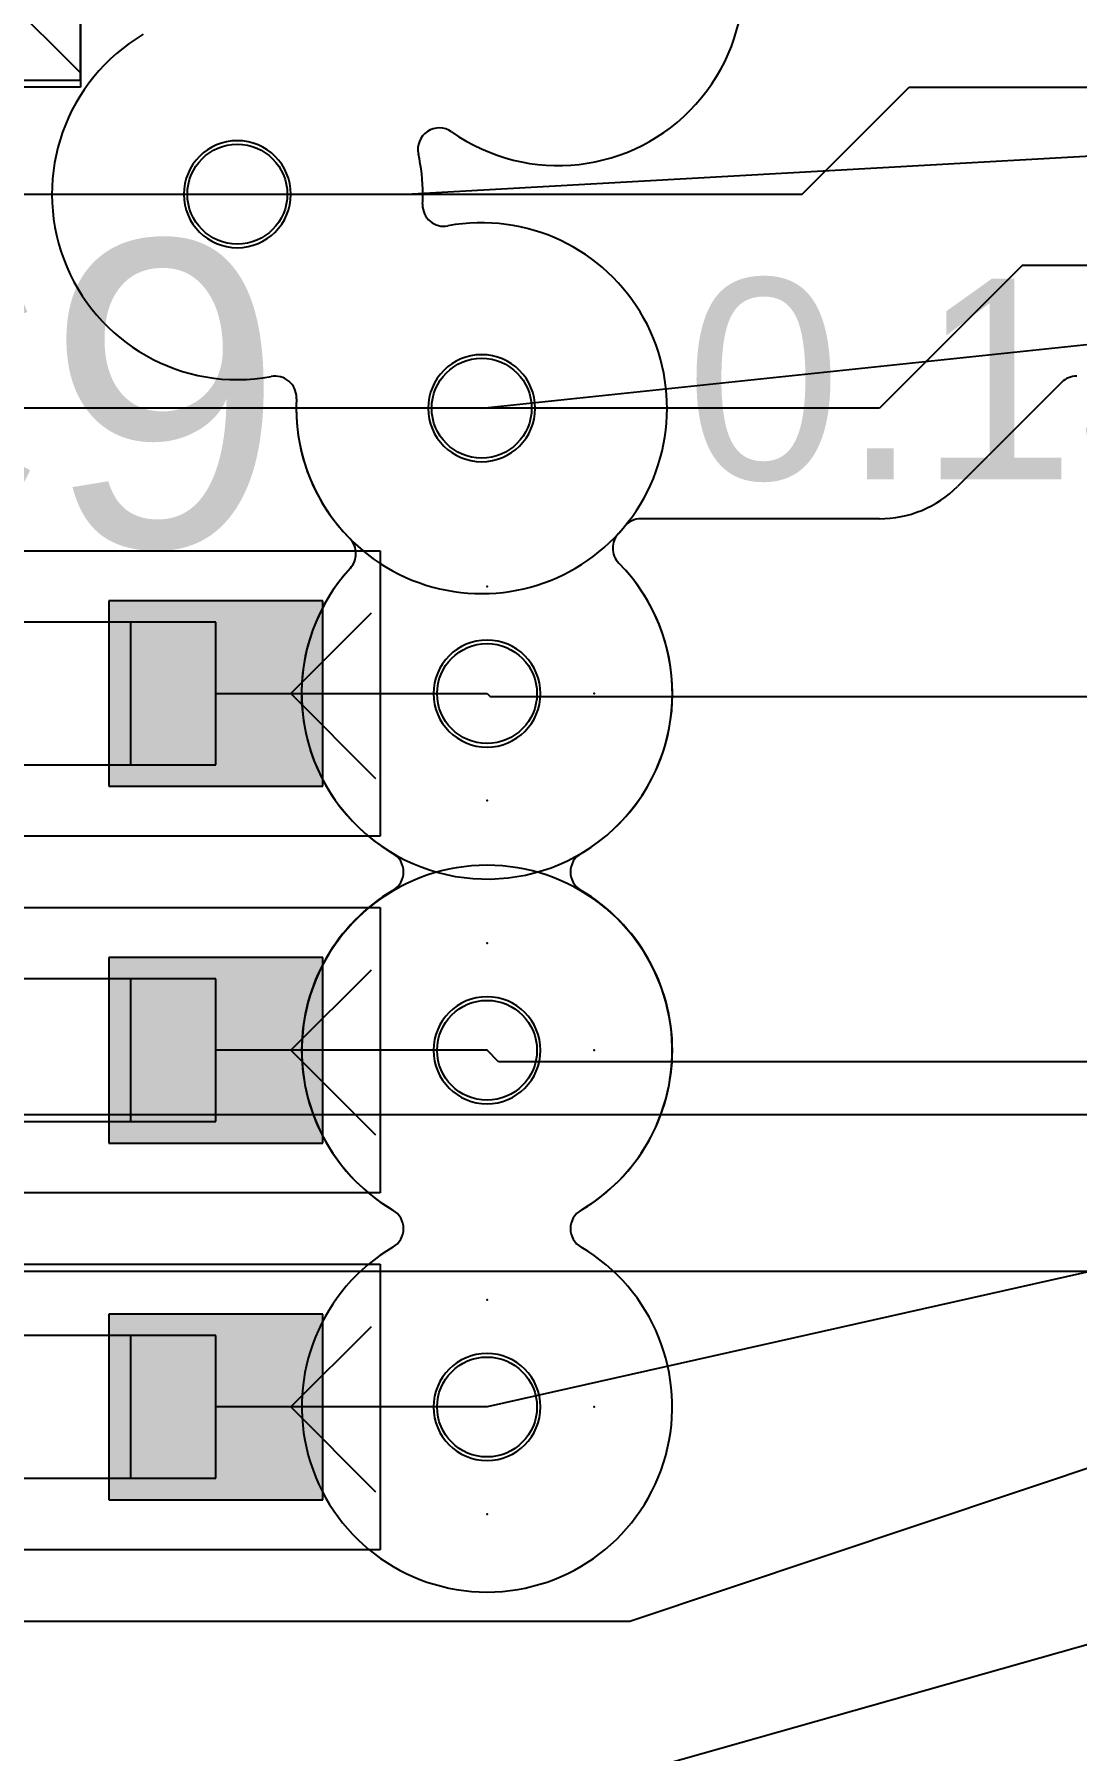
# Model space of a CAD drawing. Header units: inches. Extents: x -0.63 to 3.45, y 0 to 2.67.
# Drawn here: x 0.4965 to 0.6427, y 0.9918 to 1.2324 of the extents above; entities that cross this region are included whole.
import ezdxf

# ---------------------------------------------------------------- set-up
doc = ezdxf.new("R2010")
doc.units = ezdxf.units.IN
doc.header["$MEASUREMENT"] = 0
for name, color, linetype in [('BOARD_DIMS', 7, 'Continuous'), ('Bottom', 7, 'Continuous'), ('L2_GND', 7, 'Continuous'), ('L5_GND', 7, 'Continuous'), ('Layer_20', 7, 'Continuous'), ('LAYNR4', 7, 'Continuous'), ('LAYNR5', 7, 'Continuous'), ('PADLAYER_BOT', 7, 'Continuous'), ('PADLAYER_INNER', 7, 'Continuous'), ('PADLAYER_TOP', 7, 'Continuous'), ('SILKCREEN_COMP_TOP', 7, 'Continuous'), ('SILKSCREEN_TEXT_TOP', 7, 'Continuous'), ('TOOL_TOP', 7, 'Continuous'), ('Trace_Route_Top', 7, 'Continuous')]:
    doc.layers.add(name, color=color, linetype=linetype)

# ---------------------------------------------------------------- blocks, each defined once
blk = doc.blocks.new('SE51')
at = {"layer": 'Trace_Route_Top', "color": 7, "linetype": 'Continuous'}
blk.add_line((0.66142, 1.0628), (0.56, 1.04), dxfattribs=at)
blk = doc.blocks.new('SE50')
at = {"layer": 'Trace_Route_Top'}
blk.add_blockref('SE51', (0, 0), dxfattribs=at)
blk = doc.blocks.new('SE53')
at = {"layer": 'Trace_Route_Top', "color": 7, "linetype": 'Continuous'}
blk.add_line((0.56, 1.04), (0.522, 1.04), dxfattribs=at)
blk = doc.blocks.new('SE52')
at = {"layer": 'Trace_Route_Top'}
blk.add_blockref('SE53', (0, 0), dxfattribs=at)
blk = doc.blocks.new('SE119')
at = {"layer": 'Trace_Route_Top', "color": 7, "linetype": 'Continuous'}
for p, q in [((0.56161, 1.08839), (0.56, 1.09)), ((0.66142, 1.08839), (0.56161, 1.08839))]:
    blk.add_line(p, q, dxfattribs=at)
blk = doc.blocks.new('SE118')
at = {"layer": 'Trace_Route_Top'}
blk.add_blockref('SE119', (0, 0), dxfattribs=at)
blk = doc.blocks.new('SE121')
at = {"layer": 'Trace_Route_Top', "color": 7, "linetype": 'Continuous'}
blk.add_line((0.56, 1.09), (0.522, 1.09), dxfattribs=at)
blk = doc.blocks.new('SE120')
at = {"layer": 'Trace_Route_Top'}
blk.add_blockref('SE121', (0, 0), dxfattribs=at)
blk = doc.blocks.new('SE201')
at = {"layer": 'Trace_Route_Top', "color": 7, "linetype": 'Continuous'}
blk.add_line((0.522, 1.14), (0.56, 1.14), dxfattribs=at)
blk = doc.blocks.new('SE200')
at = {"layer": 'Trace_Route_Top'}
blk.add_blockref('SE201', (0, 0), dxfattribs=at)
blk = doc.blocks.new('SE203')
at = {"layer": 'Trace_Route_Top', "color": 7, "linetype": 'Continuous'}
for p, q in [((0.56, 1.14), (0.56043, 1.13957)), ((0.56043, 1.13957), (0.66142, 1.13957))]:
    blk.add_line(p, q, dxfattribs=at)
blk = doc.blocks.new('SE202')
at = {"layer": 'Trace_Route_Top'}
blk.add_blockref('SE203', (0, 0), dxfattribs=at)
blk = doc.blocks.new('SE269')
at = {"layer": 'Trace_Route_Top', "color": 7, "linetype": 'Continuous'}
for p, q in [((0.58, 1.01), (0.66142, 1.0372)), ((0.265, 1.01), (0.58, 1.01))]:
    blk.add_line(p, q, dxfattribs=at)
blk = doc.blocks.new('SE268')
at = {"layer": 'Trace_Route_Top'}
blk.add_blockref('SE269', (0, 0), dxfattribs=at)
blk = doc.blocks.new('SE277')
at = {"layer": 'Trace_Route_Top', "color": 7, "linetype": 'Continuous'}
blk.add_line((0.585, 0.99), (0.66142, 1.01161), dxfattribs=at)
blk = doc.blocks.new('SE276')
at = {"layer": 'Trace_Route_Top'}
blk.add_blockref('SE277', (0, 0), dxfattribs=at)
blk = doc.blocks.new('SE683')
at = {"layer": 'LAYNR4', "color": 7, "linetype": 'Continuous'}
for p, q in [((0.60417, 1.21), (0.61917, 1.225)), ((0.61917, 1.225), (1.75, 1.225)), ((0.525, 1.21), (0.60417, 1.21))]:
    blk.add_line(p, q, dxfattribs=at)
blk = doc.blocks.new('SE682')
at = {"layer": 'LAYNR4'}
blk.add_blockref('SE683', (0, 0), dxfattribs=at)
blk = doc.blocks.new('SE687')
at = {"layer": 'Trace_Route_Top', "color": 7, "linetype": 'Continuous'}
for p, q in [((0.347, 1.225), (0.385, 1.225)), ((0.385, 1.225), (0.4, 1.21)), ((0.4, 1.21), (0.525, 1.21))]:
    blk.add_line(p, q, dxfattribs=at)
blk = doc.blocks.new('SE686')
at = {"layer": 'Trace_Route_Top'}
blk.add_blockref('SE687', (0, 0), dxfattribs=at)
blk = doc.blocks.new('SE689')
at = {"layer": 'Trace_Route_Top', "color": 7, "linetype": 'Continuous'}
for p, q in [((0.54866, 1.21), (0.66142, 1.21634)), ((0.66142, 1.21634), (0.66142, 1.216)), ((0.525, 1.21), (0.54866, 1.21))]:
    blk.add_line(p, q, dxfattribs=at)
blk = doc.blocks.new('SE688')
at = {"layer": 'Trace_Route_Top'}
blk.add_blockref('SE689', (0, 0), dxfattribs=at)
blk = doc.blocks.new('SE699')
at = {"layer": 'Trace_Route_Top', "color": 7, "linetype": 'Continuous'}
for p, q in [((0.38, 1.18), (0.375, 1.15)), ((0.55925, 1.18), (0.38, 1.18))]:
    blk.add_line(p, q, dxfattribs=at)
blk = doc.blocks.new('SE698')
at = {"layer": 'Trace_Route_Top'}
blk.add_blockref('SE699', (0, 0), dxfattribs=at)
blk = doc.blocks.new('SE701')
at = {"layer": 'LAYNR4', "color": 7, "linetype": 'Continuous'}
for p, q in [((0.635, 1.2), (0.615, 1.18)), ((1.675, 1.2), (0.635, 1.2)), ((0.615, 1.18), (0.55925, 1.18))]:
    blk.add_line(p, q, dxfattribs=at)
blk = doc.blocks.new('SE700')
at = {"layer": 'LAYNR4'}
blk.add_blockref('SE701', (0, 0), dxfattribs=at)
blk = doc.blocks.new('SE703')
at = {"layer": 'Trace_Route_Top', "color": 7, "linetype": 'Continuous'}
blk.add_line((0.55925, 1.18), (0.66142, 1.19075), dxfattribs=at)
blk = doc.blocks.new('SE702')
at = {"layer": 'Trace_Route_Top'}
blk.add_blockref('SE703', (0, 0), dxfattribs=at)
blk = doc.blocks.new('SE719')
at = {"layer": 'L2_GND', "color": 7, "linetype": 'Continuous'}
for centre, radius, start, end in [((0.5699809682, 1.2400023771), 0.0259869430854616, 234.9044747613, 124.1044588597), ((0.5250091919, 1.2100048857), 0.0259989216763627, 120.4839947687, 280.4840443717), ((0.5533131455, 1.2162812515), 0.0030045749771535, 54.9184544221, 192.5184091198), ((0.5249865669, 1.2099844266), 0.0260134377350377, 0.0343012268, 12.5343728453), ((0.5541255496, 1.2083924656), 0.0031677308598704, 174.973701425, 177.873629825), ((0.5539617463, 1.208511254), 0.0030017465121734, 180.0239349798, 280.5238569349), ((0.5247129312, 1.2099276031), 0.0262871685149364, 357.2578689137, 0.1577973137), ((0.5592427793, 1.1799915861), 0.0260027496204731, 317.4868991029, 100.4869008248), ((0.5302882537, 1.181488746), 0.0030017465121736, 0.0239349798, 100.5238569349), ((0.5595420688, 1.1798748626), 0.0262923666159901, 176.8273737284, 179.7273021284), ((0.5301294504, 1.18141), 0.0031615619526335, 358.5500358, 1.4499642), ((0.5592955751, 1.1800278077), 0.0260455899503768, 180.0611721324, 224.6612581626), ((0.5806250617, 1.1603892617), 0.0030050617549893, 137.4858270981, 179.9859235808), ((0.5386276497, 1.1596165539), 0.0030023574527535, 359.8749277925, 44.4750138227), ((0.5806273503, 1.1603956373), 0.0030073555830443, 180.1074017486, 224.7074877788), ((0.5600216065, 1.1400062505), 0.0260148169545278, 137.5047975637, 239.5048848119), ((0.5386249383, 1.1596107383), 0.0030050617549893, 317.4858270981, 359.9859235808), ((0.5599968335, 1.1400018632), 0.0260016824745112, 300.4650084566, 44.6649519264), ((0.5452943729, 1.115), 0.0030059337820086, 300.5000075462, 59.4999924538), ((0.5747056271, 1.115), 0.0030059337820086, 120.5000075462, 239.4999924538), ((0.5600205028, 1.09), 0.0260088710636339, 120.5000075462, 239.4999924538), ((0.5599794972, 1.09), 0.0260088710636338, 300.5000075462, 59.4999924538), ((0.5452943729, 1.065), 0.0030059337820085, 300.5000075462, 59.4999924538), ((0.5747056271, 1.065), 0.0030059337820085, 120.5000075462, 239.4999924538), ((0.56, 1.0400347968), 0.0259684832033368, 120.4999962778, 59.5000037222)]:
    blk.add_arc(centre, radius, start, end, dxfattribs=at)
blk = doc.blocks.new('SE718')
at = {"layer": 'L2_GND'}
blk.add_blockref('SE719', (0, 0), dxfattribs=at)
blk = doc.blocks.new('SE1259')
at = {"layer": 'LAYNR4', "color": 7, "linetype": 'Continuous'}
for centre, radius, start, end in [((0.56, 1.0899652032), 0.0259684832033369, 300.4999962778, 239.5000037222), ((0.5452943729, 1.065), 0.0030059337820085, 300.5000075462, 59.4999924538), ((0.5747056271, 1.065), 0.0030059337820085, 120.5000075462, 239.4999924538), ((0.56, 1.0400347968), 0.0259684832033368, 120.4999962778, 59.5000037222)]:
    blk.add_arc(centre, radius, start, end, dxfattribs=at)
blk = doc.blocks.new('SE1258')
at = {"layer": 'LAYNR4'}
blk.add_blockref('SE1259', (0, 0), dxfattribs=at)
blk = doc.blocks.new('SE1271')
at = {"layer": 'LAYNR4', "color": 7, "linetype": 'Continuous'}
for p, q in [((0.64054, 1.18362), (0.62596, 1.16904)), ((0.615, 1.1645), (0.58158, 1.1645))]:
    blk.add_line(p, q, dxfattribs=at)
for centre, radius, start, end in [((0.5250091919, 1.2100048857), 0.0259989216763627, 120.4839947687, 280.4840443717), ((0.5302882537, 1.181488746), 0.0030017465121736, 0.0239349798, 100.5238569349), ((0.6426648803, 1.1814946065), 0.0030053974866777, 90.0930400992, 134.9930819009), ((0.5595420688, 1.1798748626), 0.0262923666159901, 176.8273737284, 179.7273021284), ((0.5301294504, 1.18141), 0.0031615619526335, 358.5500358, 1.4499642), ((0.5592545648, 1.1800118036), 0.0260045674638304, 180.0260067923, 320.3259891662), ((0.6149997243, 1.1799999168), 0.0154999167723882, 270.0010192874, 315.0009382947), ((0.5815858146, 1.1614949251), 0.0030050805146412, 90.1108622044, 140.4107761238)]:
    blk.add_arc(centre, radius, start, end, dxfattribs=at)
blk = doc.blocks.new('SE1270')
at = {"layer": 'LAYNR4'}
blk.add_blockref('SE1271', (0, 0), dxfattribs=at)
blk = doc.blocks.new('SE1337')
at = {"layer": 'LAYNR4', "color": 7, "linetype": 'Continuous'}
blk.add_point((0.575, 1.14), dxfattribs=at)
blk = doc.blocks.new('SE1336')
at = {"layer": 'LAYNR4'}
blk.add_blockref('SE1337', (0, 0), dxfattribs=at)
blk = doc.blocks.new('SE1339')
at = {"layer": 'LAYNR4', "color": 7, "linetype": 'Continuous'}
blk.add_point((0.56, 1.155), dxfattribs=at)
blk = doc.blocks.new('SE1338')
at = {"layer": 'LAYNR4'}
blk.add_blockref('SE1339', (0, 0), dxfattribs=at)
blk = doc.blocks.new('SE1341')
at = {"layer": 'LAYNR4', "color": 7, "linetype": 'Continuous'}
blk.add_point((0.545, 1.14), dxfattribs=at)
blk = doc.blocks.new('SE1340')
at = {"layer": 'LAYNR4'}
blk.add_blockref('SE1341', (0, 0), dxfattribs=at)
blk = doc.blocks.new('SE1343')
at = {"layer": 'LAYNR4', "color": 7, "linetype": 'Continuous'}
blk.add_point((0.56, 1.125), dxfattribs=at)
blk = doc.blocks.new('SE1342')
at = {"layer": 'LAYNR4'}
blk.add_blockref('SE1343', (0, 0), dxfattribs=at)
blk = doc.blocks.new('SE1363')
at = {"layer": 'L5_GND', "color": 7, "linetype": 'Continuous'}
for centre, radius, start, end in [((0.5699809682, 1.2400023771), 0.0259869430854616, 234.9044747613, 124.1044588597), ((0.5250091919, 1.2100048857), 0.0259989216763627, 120.4839947687, 280.4840443717), ((0.5533131455, 1.2162812515), 0.0030045749771535, 54.9184544221, 192.5184091198), ((0.5249865669, 1.2099844266), 0.0260134377350377, 0.0343012268, 12.5343728453), ((0.5541255496, 1.2083924656), 0.0031677308598704, 174.973701425, 177.873629825), ((0.5539617463, 1.208511254), 0.0030017465121734, 180.0239349798, 280.5238569349), ((0.5247129312, 1.2099276031), 0.0262871685149364, 357.2578689137, 0.1577973137), ((0.5592427793, 1.1799915861), 0.0260027496204731, 317.4868991029, 100.4869008248), ((0.5302882537, 1.181488746), 0.0030017465121736, 0.0239349798, 100.5238569349), ((0.5595420688, 1.1798748626), 0.0262923666159901, 176.8273737284, 179.7273021284), ((0.5301294504, 1.18141), 0.0031615619526335, 358.5500358, 1.4499642), ((0.5592955751, 1.1800278077), 0.0260455899503768, 180.0611721324, 224.6612581626), ((0.5806250617, 1.1603892617), 0.0030050617549893, 137.4858270981, 179.9859235808), ((0.5386276497, 1.1596165539), 0.0030023574527535, 359.8749277925, 44.4750138227), ((0.5806273503, 1.1603956373), 0.0030073555830443, 180.1074017486, 224.7074877788), ((0.5600216065, 1.1400062505), 0.0260148169545278, 137.5047975637, 239.5048848119), ((0.5386249383, 1.1596107383), 0.0030050617549893, 317.4858270981, 359.9859235808), ((0.5599968335, 1.1400018632), 0.0260016824745112, 300.4650084566, 44.6649519264), ((0.5452943729, 1.115), 0.0030059337820086, 300.5000075462, 59.4999924538), ((0.5747056271, 1.115), 0.0030059337820086, 120.5000075462, 239.4999924538), ((0.5600205028, 1.09), 0.0260088710636339, 120.5000075462, 239.4999924538), ((0.5599794972, 1.09), 0.0260088710636338, 300.5000075462, 59.4999924538), ((0.5452943729, 1.065), 0.0030059337820085, 300.5000075462, 59.4999924538), ((0.5747056271, 1.065), 0.0030059337820085, 120.5000075462, 239.4999924538), ((0.56, 1.0400347968), 0.0259684832033368, 120.4999962778, 59.5000037222)]:
    blk.add_arc(centre, radius, start, end, dxfattribs=at)
blk = doc.blocks.new('SE1362')
at = {"layer": 'L5_GND'}
blk.add_blockref('SE1363', (0, 0), dxfattribs=at)
blk = doc.blocks.new('SE1887')
at = {"layer": 'LAYNR5', "color": 7, "linetype": 'Continuous'}
blk.add_line((0.46837, 1.081), (0.96876, 1.081), dxfattribs=at)
blk = doc.blocks.new('SE1886')
at = {"layer": 'LAYNR5'}
blk.add_blockref('SE1887', (0, 0), dxfattribs=at)
blk = doc.blocks.new('SE1889')
at = {"layer": 'LAYNR5', "color": 7, "linetype": 'Continuous'}
for centre, radius, start, end in [((0.5699809682, 1.2400023771), 0.0259869430854616, 234.9044747613, 124.1044588597), ((0.5250091919, 1.2100048857), 0.0259989216763627, 120.4839947687, 280.4840443717), ((0.5533131455, 1.2162812515), 0.0030045749771535, 54.9184544221, 192.5184091198), ((0.5249865669, 1.2099844266), 0.0260134377350377, 0.0343012268, 12.5343728453), ((0.5541255496, 1.2083924656), 0.0031677308598704, 174.973701425, 177.873629825), ((0.5539617463, 1.208511254), 0.0030017465121734, 180.0239349798, 280.5238569349), ((0.5247129312, 1.2099276031), 0.0262871685149364, 357.2578689137, 0.1577973137), ((0.5592427793, 1.1799915861), 0.0260027496204731, 317.4868991029, 100.4869008248), ((0.5302882537, 1.181488746), 0.0030017465121736, 0.0239349798, 100.5238569349), ((0.5595420688, 1.1798748626), 0.0262923666159901, 176.8273737284, 179.7273021284), ((0.5301294504, 1.18141), 0.0031615619526335, 358.5500358, 1.4499642), ((0.5592955751, 1.1800278077), 0.0260455899503768, 180.0611721324, 224.6612581626), ((0.5806250617, 1.1603892617), 0.0030050617549893, 137.4858270981, 179.9859235808), ((0.5386276497, 1.1596165539), 0.0030023574527535, 359.8749277925, 44.4750138227), ((0.5806273503, 1.1603956373), 0.0030073555830443, 180.1074017486, 224.7074877788), ((0.5599983005, 1.1400031926), 0.0259997045484573, 137.465134043, 44.6651408735), ((0.5386249383, 1.1596107383), 0.0030050617549893, 317.4858270981, 359.9859235808)]:
    blk.add_arc(centre, radius, start, end, dxfattribs=at)
blk = doc.blocks.new('SE1888')
at = {"layer": 'LAYNR5'}
blk.add_blockref('SE1889', (0, 0), dxfattribs=at)
blk = doc.blocks.new('SE1985')
at = {"layer": 'LAYNR5', "color": 7, "linetype": 'Continuous'}
blk.add_point((0.575, 1.09), dxfattribs=at)
blk = doc.blocks.new('SE1984')
at = {"layer": 'LAYNR5'}
blk.add_blockref('SE1985', (0, 0), dxfattribs=at)
blk = doc.blocks.new('SE1987')
at = {"layer": 'LAYNR5', "color": 7, "linetype": 'Continuous'}
blk.add_point((0.56, 1.105), dxfattribs=at)
blk = doc.blocks.new('SE1986')
at = {"layer": 'LAYNR5'}
blk.add_blockref('SE1987', (0, 0), dxfattribs=at)
blk = doc.blocks.new('SE1989')
at = {"layer": 'LAYNR5', "color": 7, "linetype": 'Continuous'}
blk.add_point((0.545, 1.09), dxfattribs=at)
blk = doc.blocks.new('SE1988')
at = {"layer": 'LAYNR5'}
blk.add_blockref('SE1989', (0, 0), dxfattribs=at)
blk = doc.blocks.new('SE1991')
at = {"layer": 'LAYNR5', "color": 7, "linetype": 'Continuous'}
blk.add_line((0.9692, 1.059), (0.46419, 1.059), dxfattribs=at)
blk = doc.blocks.new('SE1990')
at = {"layer": 'LAYNR5'}
blk.add_blockref('SE1991', (0, 0), dxfattribs=at)
blk = doc.blocks.new('SE2095')
at = {"layer": 'LAYNR5', "color": 7, "linetype": 'Continuous'}
blk.add_point((0.575, 1.04), dxfattribs=at)
blk = doc.blocks.new('SE2094')
at = {"layer": 'LAYNR5'}
blk.add_blockref('SE2095', (0, 0), dxfattribs=at)
blk = doc.blocks.new('SE2097')
at = {"layer": 'LAYNR5', "color": 7, "linetype": 'Continuous'}
blk.add_point((0.56, 1.055), dxfattribs=at)
blk = doc.blocks.new('SE2096')
at = {"layer": 'LAYNR5'}
blk.add_blockref('SE2097', (0, 0), dxfattribs=at)
blk = doc.blocks.new('SE2099')
at = {"layer": 'LAYNR5', "color": 7, "linetype": 'Continuous'}
blk.add_point((0.545, 1.04), dxfattribs=at)
blk = doc.blocks.new('SE2098')
at = {"layer": 'LAYNR5'}
blk.add_blockref('SE2099', (0, 0), dxfattribs=at)
blk = doc.blocks.new('SE2101')
at = {"layer": 'LAYNR5', "color": 7, "linetype": 'Continuous'}
blk.add_point((0.56, 1.025), dxfattribs=at)
blk = doc.blocks.new('SE2100')
at = {"layer": 'LAYNR5'}
blk.add_blockref('SE2101', (0, 0), dxfattribs=at)
blk = doc.blocks.new('SE2121')
at = {"layer": 'Bottom', "color": 7, "linetype": 'Continuous'}
for centre, radius, start, end in [((0.5699809682, 1.2400023771), 0.0259869430854616, 234.9044747613, 124.1044588597), ((0.5250091919, 1.2100048857), 0.0259989216763627, 120.4839947687, 280.4840443717), ((0.5533131455, 1.2162812515), 0.0030045749771535, 54.9184544221, 192.5184091198), ((0.5249865669, 1.2099844266), 0.0260134377350377, 0.0343012268, 12.5343728453), ((0.5541255496, 1.2083924656), 0.0031677308598704, 174.973701425, 177.873629825), ((0.5539617463, 1.208511254), 0.0030017465121734, 180.0239349798, 280.5238569349), ((0.5247129312, 1.2099276031), 0.0262871685149364, 357.2578689137, 0.1577973137), ((0.5592427793, 1.1799915861), 0.0260027496204731, 317.4868991029, 100.4869008248), ((0.5302882537, 1.181488746), 0.0030017465121736, 0.0239349798, 100.5238569349), ((0.5595420688, 1.1798748626), 0.0262923666159901, 176.8273737284, 179.7273021284), ((0.5301294504, 1.18141), 0.0031615619526335, 358.5500358, 1.4499642), ((0.5592955751, 1.1800278077), 0.0260455899503768, 180.0611721324, 224.6612581626), ((0.5806250617, 1.1603892617), 0.0030050617549893, 137.4858270981, 179.9859235808), ((0.5386276497, 1.1596165539), 0.0030023574527535, 359.8749277925, 44.4750138227), ((0.5806273503, 1.1603956373), 0.0030073555830443, 180.1074017486, 224.7074877788), ((0.5600216065, 1.1400062505), 0.0260148169545278, 137.5047975637, 239.5048848119), ((0.5386249383, 1.1596107383), 0.0030050617549893, 317.4858270981, 359.9859235808), ((0.5599968335, 1.1400018632), 0.0260016824745112, 300.4650084566, 44.6649519264), ((0.5452943729, 1.115), 0.0030059337820086, 300.5000075462, 59.4999924538), ((0.5747056271, 1.115), 0.0030059337820086, 120.5000075462, 239.4999924538), ((0.5600205028, 1.09), 0.0260088710636339, 120.5000075462, 239.4999924538), ((0.5599794972, 1.09), 0.0260088710636338, 300.5000075462, 59.4999924538), ((0.5452943729, 1.065), 0.0030059337820085, 300.5000075462, 59.4999924538), ((0.5747056271, 1.065), 0.0030059337820085, 120.5000075462, 239.4999924538), ((0.56, 1.0400347968), 0.0259684832033368, 120.4999962778, 59.5000037222)]:
    blk.add_arc(centre, radius, start, end, dxfattribs=at)
blk = doc.blocks.new('SE2120')
at = {"layer": 'Bottom'}
blk.add_blockref('SE2121', (0, 0), dxfattribs=at)
blk = doc.blocks.new('SE2193')
at = {"layer": 'PADLAYER_TOP', "color": 7, "linetype": 'Continuous'}
for start, end in [(0, 180), (180, 0)]:
    blk.add_arc((0.56, 1.04), 0.0075000000000001, start, end, dxfattribs=at)
blk = doc.blocks.new('SE2192')
at = {"layer": 'PADLAYER_TOP'}
blk.add_blockref('SE2193', (0, 0), dxfattribs=at)
blk = doc.blocks.new('SE2195')
at = {"layer": 'PADLAYER_INNER', "color": 7, "linetype": 'Continuous'}
for start, end in [(0, 180), (180, 0)]:
    blk.add_arc((0.56, 1.04), 0.0075000000000001, start, end, dxfattribs=at)
blk = doc.blocks.new('SE2194')
at = {"layer": 'PADLAYER_INNER'}
blk.add_blockref('SE2195', (0, 0), dxfattribs=at)
blk = doc.blocks.new('SE2197')
at = {"layer": 'PADLAYER_BOT', "color": 7, "linetype": 'Continuous'}
for start, end in [(0, 180), (180, 0)]:
    blk.add_arc((0.56, 1.04), 0.0075000000000001, start, end, dxfattribs=at)
blk = doc.blocks.new('SE2196')
at = {"layer": 'PADLAYER_BOT'}
blk.add_blockref('SE2197', (0, 0), dxfattribs=at)
blk = doc.blocks.new('SE2277')
at = {"layer": 'PADLAYER_TOP', "color": 7, "linetype": 'Continuous'}
for start, end in [(0, 180), (180, 0)]:
    blk.add_arc((0.56, 1.09), 0.0075000000000001, start, end, dxfattribs=at)
blk = doc.blocks.new('SE2276')
at = {"layer": 'PADLAYER_TOP'}
blk.add_blockref('SE2277', (0, 0), dxfattribs=at)
blk = doc.blocks.new('SE2279')
at = {"layer": 'PADLAYER_INNER', "color": 7, "linetype": 'Continuous'}
for start, end in [(0, 180), (180, 0)]:
    blk.add_arc((0.56, 1.09), 0.0075000000000001, start, end, dxfattribs=at)
blk = doc.blocks.new('SE2278')
at = {"layer": 'PADLAYER_INNER'}
blk.add_blockref('SE2279', (0, 0), dxfattribs=at)
blk = doc.blocks.new('SE2281')
at = {"layer": 'PADLAYER_BOT', "color": 7, "linetype": 'Continuous'}
for start, end in [(0, 180), (180, 0)]:
    blk.add_arc((0.56, 1.09), 0.0075000000000001, start, end, dxfattribs=at)
blk = doc.blocks.new('SE2280')
at = {"layer": 'PADLAYER_BOT'}
blk.add_blockref('SE2281', (0, 0), dxfattribs=at)
blk = doc.blocks.new('SE2355')
at = {"layer": 'PADLAYER_TOP', "color": 7, "linetype": 'Continuous'}
for start, end in [(0, 180), (180, 0)]:
    blk.add_arc((0.56, 1.14), 0.0075000000000001, start, end, dxfattribs=at)
blk = doc.blocks.new('SE2354')
at = {"layer": 'PADLAYER_TOP'}
blk.add_blockref('SE2355', (0, 0), dxfattribs=at)
blk = doc.blocks.new('SE2357')
at = {"layer": 'PADLAYER_INNER', "color": 7, "linetype": 'Continuous'}
for start, end in [(0, 180), (180, 0)]:
    blk.add_arc((0.56, 1.14), 0.0075000000000001, start, end, dxfattribs=at)
blk = doc.blocks.new('SE2356')
at = {"layer": 'PADLAYER_INNER'}
blk.add_blockref('SE2357', (0, 0), dxfattribs=at)
blk = doc.blocks.new('SE2359')
at = {"layer": 'PADLAYER_BOT', "color": 7, "linetype": 'Continuous'}
for start, end in [(0, 180), (180, 0)]:
    blk.add_arc((0.56, 1.14), 0.0075000000000001, start, end, dxfattribs=at)
blk = doc.blocks.new('SE2358')
at = {"layer": 'PADLAYER_BOT'}
blk.add_blockref('SE2359', (0, 0), dxfattribs=at)
blk = doc.blocks.new('SE2799')
at = {"layer": 'PADLAYER_TOP', "color": 7, "linetype": 'Continuous'}
for start, end in [(0, 180), (180, 0)]:
    blk.add_arc((0.525, 1.21), 0.0075000000000001, start, end, dxfattribs=at)
blk = doc.blocks.new('SE2798')
at = {"layer": 'PADLAYER_TOP'}
blk.add_blockref('SE2799', (0, 0), dxfattribs=at)
blk = doc.blocks.new('SE2801')
at = {"layer": 'PADLAYER_INNER', "color": 7, "linetype": 'Continuous'}
for start, end in [(0, 180), (180, 0)]:
    blk.add_arc((0.525, 1.21), 0.0075000000000001, start, end, dxfattribs=at)
blk = doc.blocks.new('SE2800')
at = {"layer": 'PADLAYER_INNER'}
blk.add_blockref('SE2801', (0, 0), dxfattribs=at)
blk = doc.blocks.new('SE2803')
at = {"layer": 'PADLAYER_BOT', "color": 7, "linetype": 'Continuous'}
for start, end in [(0, 180), (180, 0)]:
    blk.add_arc((0.525, 1.21), 0.0075000000000001, start, end, dxfattribs=at)
blk = doc.blocks.new('SE2802')
at = {"layer": 'PADLAYER_BOT'}
blk.add_blockref('SE2803', (0, 0), dxfattribs=at)
blk = doc.blocks.new('SE2805')
at = {"layer": 'PADLAYER_TOP', "color": 7, "linetype": 'Continuous'}
for start, end in [(0, 180), (180, 0)]:
    blk.add_arc((0.55925, 1.18), 0.0075000000000001, start, end, dxfattribs=at)
blk = doc.blocks.new('SE2804')
at = {"layer": 'PADLAYER_TOP'}
blk.add_blockref('SE2805', (0, 0), dxfattribs=at)
blk = doc.blocks.new('SE2807')
at = {"layer": 'PADLAYER_INNER', "color": 7, "linetype": 'Continuous'}
for start, end in [(0, 180), (180, 0)]:
    blk.add_arc((0.55925, 1.18), 0.0075000000000001, start, end, dxfattribs=at)
blk = doc.blocks.new('SE2806')
at = {"layer": 'PADLAYER_INNER'}
blk.add_blockref('SE2807', (0, 0), dxfattribs=at)
blk = doc.blocks.new('SE2809')
at = {"layer": 'PADLAYER_BOT', "color": 7, "linetype": 'Continuous'}
for start, end in [(0, 180), (180, 0)]:
    blk.add_arc((0.55925, 1.18), 0.0075000000000001, start, end, dxfattribs=at)
blk = doc.blocks.new('SE2808')
at = {"layer": 'PADLAYER_BOT'}
blk.add_blockref('SE2809', (0, 0), dxfattribs=at)
blk = doc.blocks.new('SE2907')
at = {"layer": 'SILKCREEN_COMP_TOP', "color": 7, "linetype": 'Continuous'}
for p, q in [((0.455, 1.07), (0.455, 1.11)), ((0.455, 1.11), (0.545, 1.11)), ((0.545, 1.11), (0.545, 1.07)), ((0.545, 1.07), (0.455, 1.07))]:
    blk.add_line(p, q, dxfattribs=at)
blk = doc.blocks.new('SE2906')
at = {"layer": 'SILKCREEN_COMP_TOP'}
blk.add_blockref('SE2907', (0, 0), dxfattribs=at)
blk = doc.blocks.new('SE2909')
at = {"layer": 'SILKCREEN_COMP_TOP', "color": 7, "linetype": 'Continuous'}
for p, q in [((0.54375, 1.10125), (0.5325, 1.09)), ((0.5325, 1.09), (0.54437, 1.07813))]:
    blk.add_line(p, q, dxfattribs=at)
blk = doc.blocks.new('SE2908')
at = {"layer": 'SILKCREEN_COMP_TOP'}
blk.add_blockref('SE2909', (0, 0), dxfattribs=at)
blk = doc.blocks.new('SE2911')
at = {"layer": 'Layer_20', "color": 7, "linetype": 'Continuous'}
for p, q in [((0.478, 1.1), (0.478, 1.08)), ((0.522, 1.1), (0.478, 1.1)), ((0.522, 1.08), (0.522, 1.1)), ((0.478, 1.08), (0.522, 1.08))]:
    blk.add_line(p, q, dxfattribs=at)
blk = doc.blocks.new('SE2910')
at = {"layer": 'Layer_20'}
blk.add_blockref('SE2911', (0, 0), dxfattribs=at)
blk = doc.blocks.new('SE2913')
at = {"layer": 'Layer_20', "color": 7, "linetype": 'Continuous'}
for p, q in [((0.522, 1.1), (0.51, 1.1)), ((0.51, 1.1), (0.51, 1.08)), ((0.522, 1.08), (0.522, 1.1)), ((0.51, 1.08), (0.522, 1.08))]:
    blk.add_line(p, q, dxfattribs=at)
blk = doc.blocks.new('SE2912')
at = {"layer": 'Layer_20'}
blk.add_blockref('SE2913', (0, 0), dxfattribs=at)
blk = doc.blocks.new('SE2917')
at = {"layer": 'SILKCREEN_COMP_TOP', "color": 7, "linetype": 'Continuous'}
for p, q in [((0.455, 1.02), (0.455, 1.06)), ((0.455, 1.06), (0.545, 1.06)), ((0.545, 1.06), (0.545, 1.02)), ((0.545, 1.02), (0.455, 1.02))]:
    blk.add_line(p, q, dxfattribs=at)
blk = doc.blocks.new('SE2916')
at = {"layer": 'SILKCREEN_COMP_TOP'}
blk.add_blockref('SE2917', (0, 0), dxfattribs=at)
blk = doc.blocks.new('SE2919')
at = {"layer": 'SILKCREEN_COMP_TOP', "color": 7, "linetype": 'Continuous'}
for p, q in [((0.54375, 1.05125), (0.5325, 1.04)), ((0.5325, 1.04), (0.54437, 1.02812))]:
    blk.add_line(p, q, dxfattribs=at)
blk = doc.blocks.new('SE2918')
at = {"layer": 'SILKCREEN_COMP_TOP'}
blk.add_blockref('SE2919', (0, 0), dxfattribs=at)
blk = doc.blocks.new('SE2921')
at = {"layer": 'Layer_20', "color": 7, "linetype": 'Continuous'}
for p, q in [((0.478, 1.05), (0.478, 1.03)), ((0.522, 1.05), (0.478, 1.05)), ((0.522, 1.03), (0.522, 1.05)), ((0.478, 1.03), (0.522, 1.03))]:
    blk.add_line(p, q, dxfattribs=at)
blk = doc.blocks.new('SE2920')
at = {"layer": 'Layer_20'}
blk.add_blockref('SE2921', (0, 0), dxfattribs=at)
blk = doc.blocks.new('SE2923')
at = {"layer": 'Layer_20', "color": 7, "linetype": 'Continuous'}
for p, q in [((0.522, 1.05), (0.51, 1.05)), ((0.51, 1.05), (0.51, 1.03)), ((0.522, 1.03), (0.522, 1.05)), ((0.51, 1.03), (0.522, 1.03))]:
    blk.add_line(p, q, dxfattribs=at)
blk = doc.blocks.new('SE2922')
at = {"layer": 'Layer_20'}
blk.add_blockref('SE2923', (0, 0), dxfattribs=at)
blk = doc.blocks.new('SE3087')
at = {"layer": 'SILKCREEN_COMP_TOP', "color": 7, "linetype": 'Continuous'}
for p, q in [((0.455, 1.12), (0.455, 1.16)), ((0.455, 1.16), (0.545, 1.16)), ((0.545, 1.16), (0.545, 1.12)), ((0.545, 1.12), (0.455, 1.12))]:
    blk.add_line(p, q, dxfattribs=at)
blk = doc.blocks.new('SE3086')
at = {"layer": 'SILKCREEN_COMP_TOP'}
blk.add_blockref('SE3087', (0, 0), dxfattribs=at)
blk = doc.blocks.new('SE3089')
at = {"layer": 'SILKCREEN_COMP_TOP', "color": 7, "linetype": 'Continuous'}
for p, q in [((0.54375, 1.15125), (0.5325, 1.14)), ((0.5325, 1.14), (0.54437, 1.12812))]:
    blk.add_line(p, q, dxfattribs=at)
blk = doc.blocks.new('SE3088')
at = {"layer": 'SILKCREEN_COMP_TOP'}
blk.add_blockref('SE3089', (0, 0), dxfattribs=at)
blk = doc.blocks.new('SE3091')
at = {"layer": 'Layer_20', "color": 7, "linetype": 'Continuous'}
for p, q in [((0.478, 1.15), (0.478, 1.13)), ((0.522, 1.15), (0.478, 1.15)), ((0.522, 1.13), (0.522, 1.15)), ((0.478, 1.13), (0.522, 1.13))]:
    blk.add_line(p, q, dxfattribs=at)
blk = doc.blocks.new('SE3090')
at = {"layer": 'Layer_20'}
blk.add_blockref('SE3091', (0, 0), dxfattribs=at)
blk = doc.blocks.new('SE3093')
at = {"layer": 'Layer_20', "color": 7, "linetype": 'Continuous'}
for p, q in [((0.522, 1.15), (0.51, 1.15)), ((0.51, 1.15), (0.51, 1.13)), ((0.522, 1.13), (0.522, 1.15)), ((0.51, 1.13), (0.522, 1.13))]:
    blk.add_line(p, q, dxfattribs=at)
blk = doc.blocks.new('SE3092')
at = {"layer": 'Layer_20'}
blk.add_blockref('SE3093', (0, 0), dxfattribs=at)
blk = doc.blocks.new('SE3693')
at = {"layer": 'SILKCREEN_COMP_TOP', "color": 7, "linetype": 'Continuous'}
for p, q in [((0.405, 1.225), (0.405, 1.275)), ((0.405, 1.275), (0.503, 1.275)), ((0.503, 1.275), (0.503, 1.225)), ((0.503, 1.225), (0.405, 1.225))]:
    blk.add_line(p, q, dxfattribs=at)
blk = doc.blocks.new('SE3692')
at = {"layer": 'SILKCREEN_COMP_TOP'}
blk.add_blockref('SE3693', (0, 0), dxfattribs=at)
blk = doc.blocks.new('SE3695')
at = {"layer": 'SILKCREEN_COMP_TOP', "color": 7, "linetype": 'Continuous'}
for p, q in [((0.503, 1.273), (0.48, 1.25)), ((0.48, 1.25), (0.503, 1.227))]:
    blk.add_line(p, q, dxfattribs=at)
blk = doc.blocks.new('SE3694')
at = {"layer": 'SILKCREEN_COMP_TOP'}
blk.add_blockref('SE3695', (0, 0), dxfattribs=at)
blk = doc.blocks.new('SE3697')
at = {"layer": 'SILKSCREEN_TEXT_TOP', "color": 7, "linetype": 'Continuous'}
for p, q in [((0.407, 1.274), (0.407, 1.226)), ((0.503, 1.274), (0.407, 1.274)), ((0.503, 1.226), (0.503, 1.274)), ((0.407, 1.226), (0.503, 1.226))]:
    blk.add_line(p, q, dxfattribs=at)
blk = doc.blocks.new('SE3696')
at = {"layer": 'SILKSCREEN_TEXT_TOP'}
blk.add_blockref('SE3697', (0, 0), dxfattribs=at)

msp = doc.modelspace()

# ---------------------------------------------------------------- hatches: boundary and pattern name
at = {"layer": 'PADLAYER_TOP', "linetype": 'Continuous'}
for points in [[(0.5069999999999999, 1.127), (0.5369999999999999, 1.127), (0.5369999999999999, 1.153), (0.5069999999999999, 1.153)], [(0.5069999999999999, 1.077), (0.5369999999999999, 1.077), (0.5369999999999999, 1.103), (0.5069999999999999, 1.103)], [(0.5069999999999999, 1.027), (0.5369999999999999, 1.027), (0.5369999999999999, 1.053), (0.5069999999999999, 1.053)]]:
    msp.add_hatch(color=7, dxfattribs=at).paths.add_polyline_path(points)

# ---------------------------------------------------------------- linework, layer by layer
at = {"layer": 'PADLAYER_TOP', "color": 7, "linetype": 'Continuous'}
for p, q in [((0.537, 1.153), (0.507, 1.153)), ((0.507, 1.153), (0.507, 1.127)), ((0.537, 1.127), (0.537, 1.153)), ((0.507, 1.127), (0.537, 1.127)), ((0.537, 1.103), (0.507, 1.103)), ((0.507, 1.103), (0.507, 1.077)), ((0.537, 1.077), (0.537, 1.103)), ((0.507, 1.077), (0.537, 1.077)), ((0.537, 1.053), (0.507, 1.053)), ((0.507, 1.053), (0.507, 1.027)), ((0.537, 1.027), (0.537, 1.053)), ((0.507, 1.027), (0.537, 1.027))]:
    msp.add_line(p, q, dxfattribs=at)
at = {"layer": 'TOOL_TOP', "color": 7, "linetype": 'Continuous'}
for centre in [(0.525, 1.21), (0.55925, 1.18), (0.56, 1.14), (0.56, 1.09), (0.56, 1.04)]:
    msp.add_circle(centre, 0.007, dxfattribs=at)

# ---------------------------------------------------------------- block references
for name in ['SE1886', 'SE718', 'SE1362', 'SE1888', 'SE2120', 'SE1270', 'SE3692', 'SE3696', 'SE3694', 'SE1990', 'SE686', 'SE682', 'SE2798', 'SE2800', 'SE2802', 'SE688', 'SE700', 'SE702', 'SE2804', 'SE2806', 'SE2808', 'SE698', 'SE3086', 'SE1338', 'SE3090', 'SE3092', 'SE3088', 'SE2354', 'SE2356', 'SE2358', 'SE200', 'SE1340', 'SE202', 'SE1336', 'SE1342', 'SE1258', 'SE2906', 'SE1986', 'SE2910', 'SE2912', 'SE2908', 'SE2276', 'SE2278', 'SE2280', 'SE120', 'SE1988', 'SE118', 'SE1984', 'SE50', 'SE2916', 'SE2096', 'SE2920', 'SE2922', 'SE2918', 'SE2192', 'SE2194', 'SE2196', 'SE52', 'SE2098', 'SE2094', 'SE268', 'SE2100', 'SE276']:
    msp.add_blockref(name, (0, 0))

# ---------------------------------------------------------------- texts
at = {"layer": 'BOARD_DIMS', "insert": (0.58783, 1.1696296063), "char_height": 0.028121, "width": 0.2102965676, "attachment_point": 7}
msp.add_mtext('{\\fArial|b0||i0||c0|p34;\\C7;\\H2.8121e-002;\\W1.;0.13464mm}', dxfattribs=at)
at = {"layer": 'SILKSCREEN_TEXT_TOP', "insert": (0.455, 1.1599996063), "char_height": 0.042857, "width": 0.0763976546, "attachment_point": 7, "rotation": 9.999999999999997e-07}
msp.add_mtext('{\\fArial|b0||i0||c0|p34;\\C7;\\H4.2857e-002;\\W1.;C9}', dxfattribs=at)

doc.saveas('drawing.dxf')
